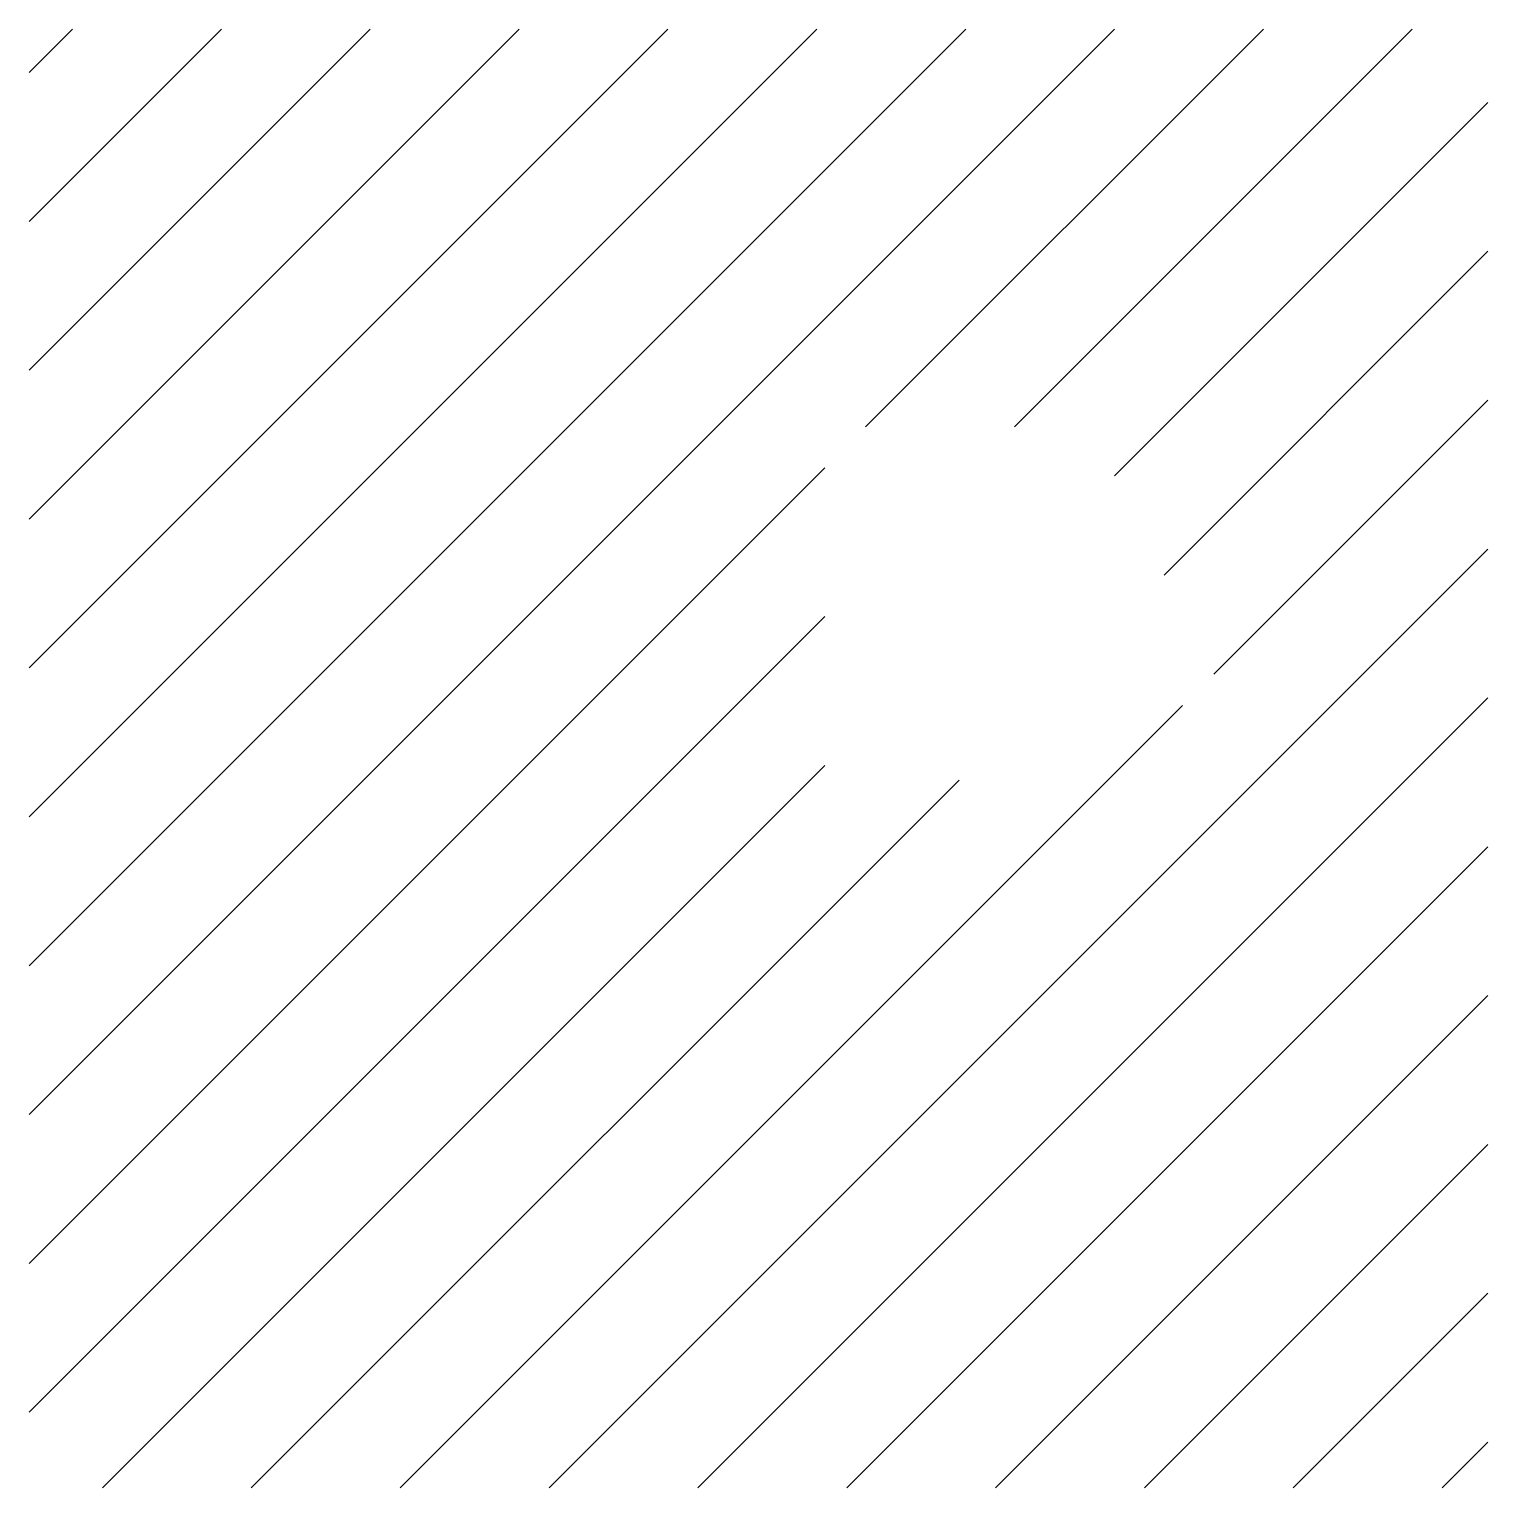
# Model space of a CAD drawing. Header units: metres. Extents: x 1008176 to 1008220, y 508180 to 508224.
import ezdxf

# ---------------------------------------------------------------- set-up
doc = ezdxf.new("R2010")
doc.units = ezdxf.units.M

msp = doc.modelspace()

# ---------------------------------------------------------------- hatches: boundary and pattern name
h = msp.add_hatch()
h.set_pattern_fill('ANSI31', color=5)
h.paths.add_polyline_path([(1008176, 508180), (1008220, 508180), (1008220, 508224), (1008176, 508224)])
h.paths.add_polyline_path([(1008200, 508212), (1008200, 508200), (1008200, 508200), (1008212, 508204), (1008208, 508212)], flags=16)

doc.saveas('drawing.dxf')
